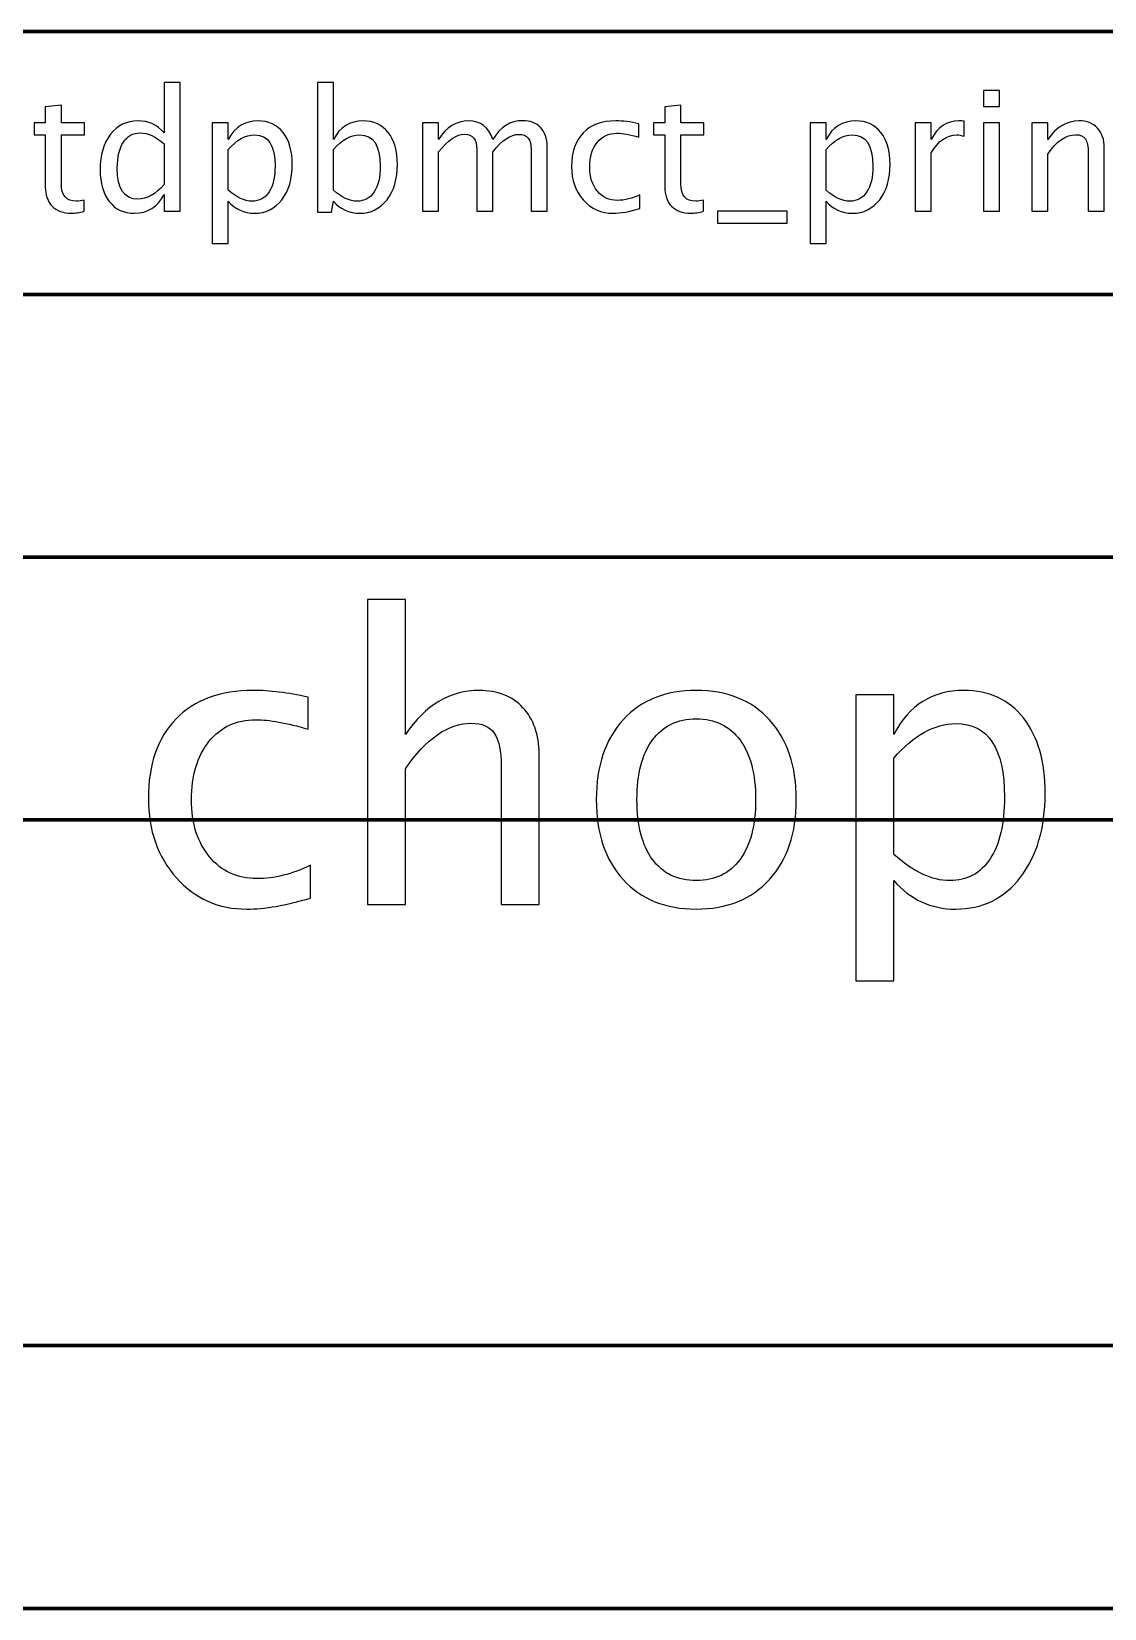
# Model space of a CAD drawing. Header units: centimetres. Extents: x -42 to 42, y -79 to 44.
# Drawn here: x -8 to 0.17, y 2 to 14 of the extents above; entities that cross this region are included whole.
import ezdxf

# ---------------------------------------------------------------- set-up
doc = ezdxf.new("R2010")
doc.units = ezdxf.units.CM
doc.header["$MEASUREMENT"] = 0
doc.layers.add('Layer 1', color=7, linetype='Continuous')

msp = doc.modelspace()

# ---------------------------------------------------------------- linework, layer by layer
at = {"layer": 'Layer 1', "color": 30, "lineweight": 106}
for points in [[(-18.37401, 11.99999), (16.62599, 11.99999), (16.62599, 13.99999), (-18.37401, 13.99999), (-18.37401, 11.99999)], [(-18.37401, 1.99999), (16.62599, 1.99999), (16.62599, 3.99999), (-18.37401, 3.99999), (-18.37401, 1.99999)]]:
    msp.add_lwpolyline(points, close=True, dxfattribs=at)
at = {"layer": 'Layer 1', "color": 5, "lineweight": 106}
msp.add_lwpolyline([(-18.374, 8), (16.626, 8), (16.626, 10), (-18.374, 10), (-18.374, 8)], close=True, dxfattribs=at)
at = {"layer": 'Layer 1'}
for points, knots in [([(-6.9872, 12.63254), (-6.9872, 12.63254), (-6.9872, 12.75905), (-6.9872, 12.75905), (-6.9872, 12.75905), (-7.037, 12.66454), (-7.11201, 12.61728), (-7.21225, 12.61728), (-7.21225, 12.61728), (-7.29362, 12.61728), (-7.35761, 12.64674), (-7.40423, 12.70586), (-7.40423, 12.70586), (-7.45085, 12.76498), (-7.47416, 12.84572), (-7.47416, 12.94807), (-7.47416, 12.94807), (-7.47416, 13.05996), (-7.44767, 13.15002), (-7.39491, 13.21825), (-7.39491, 13.21825), (-7.34193, 13.28627), (-7.27243, 13.32039), (-7.18618, 13.32039), (-7.18618, 13.32039), (-7.10629, 13.32039), (-7.03975, 13.28987), (-6.9872, 13.22863), (-6.9872, 13.22863), (-6.9872, 13.22863), (-6.9872, 13.61282), (-6.9872, 13.61282), (-6.9872, 13.61282), (-6.9872, 13.61282), (-6.86514, 13.61282), (-6.86514, 13.61282), (-6.86514, 13.61282), (-6.86514, 13.61282), (-6.86514, 12.63254), (-6.86514, 12.63254), (-6.86514, 12.63254), (-6.86514, 12.63254), (-6.9872, 12.63254), (-6.9872, 12.63254)], [0, 0, 0, 0, 0.08333333, 0.08333333, 0.08333333, 0.08333333, 0.16666667, 0.16666667, 0.16666667, 0.16666667, 0.25, 0.25, 0.25, 0.25, 0.33333333, 0.33333333, 0.33333333, 0.33333333, 0.41666667, 0.41666667, 0.41666667, 0.41666667, 0.5, 0.5, 0.5, 0.5, 0.58333333, 0.58333333, 0.58333333, 0.58333333, 0.66666667, 0.66666667, 0.66666667, 0.66666667, 0.75, 0.75, 0.75, 0.75, 0.83333333, 0.83333333, 0.83333333, 0.83333333, 1, 1, 1, 1]), ([(-5.82044, 12.62491), (-5.82044, 12.62491), (-5.82044, 13.61282), (-5.82044, 13.61282), (-5.82044, 13.61282), (-5.82044, 13.61282), (-5.69838, 13.61282), (-5.69838, 13.61282), (-5.69838, 13.61282), (-5.69838, 13.61282), (-5.69838, 13.17905), (-5.69838, 13.17905), (-5.69838, 13.17905), (-5.64837, 13.27335), (-5.57315, 13.32039), (-5.47291, 13.32039), (-5.47291, 13.32039), (-5.39175, 13.32039), (-5.32797, 13.29093), (-5.28135, 13.23181), (-5.28135, 13.23181), (-5.23473, 13.17269), (-5.21142, 13.09195), (-5.21142, 12.9896), (-5.21142, 12.9896), (-5.21142, 12.87814), (-5.23791, 12.78808), (-5.29068, 12.71985), (-5.29068, 12.71985), (-5.34344, 12.6514), (-5.41295, 12.61728), (-5.49898, 12.61728), (-5.49898, 12.61728), (-5.57887, 12.61728), (-5.64541, 12.6478), (-5.69838, 12.70904), (-5.69838, 12.70904), (-5.69838, 12.70904), (-5.71322, 12.62491), (-5.71322, 12.62491), (-5.71322, 12.62491), (-5.71322, 12.62491), (-5.82044, 12.62491), (-5.82044, 12.62491)], [0, 0, 0, 0, 0.08333333, 0.08333333, 0.08333333, 0.08333333, 0.16666667, 0.16666667, 0.16666667, 0.16666667, 0.25, 0.25, 0.25, 0.25, 0.33333333, 0.33333333, 0.33333333, 0.33333333, 0.41666667, 0.41666667, 0.41666667, 0.41666667, 0.5, 0.5, 0.5, 0.5, 0.58333333, 0.58333333, 0.58333333, 0.58333333, 0.66666667, 0.66666667, 0.66666667, 0.66666667, 0.75, 0.75, 0.75, 0.75, 0.83333333, 0.83333333, 0.83333333, 0.83333333, 1, 1, 1, 1]), ([(-0.75036, 13.42973), (-0.75036, 13.42973), (-0.75036, 13.55179), (-0.75036, 13.55179), (-0.75036, 13.55179), (-0.75036, 13.55179), (-0.6283, 13.55179), (-0.6283, 13.55179), (-0.6283, 13.55179), (-0.6283, 13.55179), (-0.6283, 13.42973), (-0.6283, 13.42973), (-0.6283, 13.42973), (-0.6283, 13.42973), (-0.75036, 13.42973), (-0.75036, 13.42973)], [0, 0, 0, 0, 0.2, 0.2, 0.2, 0.2, 0.4, 0.4, 0.4, 0.4, 0.6, 0.6, 0.6, 0.6, 1, 1, 1, 1]), ([(-7.59495, 12.63275), (-7.63267, 12.62237), (-7.66552, 12.61728), (-7.69328, 12.61728), (-7.69328, 12.61728), (-7.75558, 12.61728), (-7.8041, 12.63508), (-7.83886, 12.67068), (-7.83886, 12.67068), (-7.87382, 12.70628), (-7.8912, 12.75566), (-7.8912, 12.81902), (-7.8912, 12.81902), (-7.8912, 12.81902), (-7.8912, 13.21486), (-7.8912, 13.21486), (-7.8912, 13.21486), (-7.8912, 13.21486), (-7.97553, 13.21486), (-7.97553, 13.21486), (-7.97553, 13.21486), (-7.97553, 13.21486), (-7.97553, 13.3064), (-7.97553, 13.3064), (-7.97553, 13.3064), (-7.97553, 13.3064), (-7.8912, 13.3064), (-7.8912, 13.3064), (-7.8912, 13.3064), (-7.8912, 13.3064), (-7.8912, 13.42825), (-7.8912, 13.42825), (-7.8912, 13.42825), (-7.8912, 13.42825), (-7.76914, 13.4399), (-7.76914, 13.4399), (-7.76914, 13.4399), (-7.76914, 13.4399), (-7.76914, 13.3064), (-7.76914, 13.3064), (-7.76914, 13.3064), (-7.76914, 13.3064), (-7.59241, 13.3064), (-7.59241, 13.3064), (-7.59241, 13.3064), (-7.59241, 13.3064), (-7.59241, 13.21486), (-7.59241, 13.21486), (-7.59241, 13.21486), (-7.59241, 13.21486), (-7.76914, 13.21486), (-7.76914, 13.21486), (-7.76914, 13.21486), (-7.76914, 13.21486), (-7.76914, 12.84106), (-7.76914, 12.84106), (-7.76914, 12.84106), (-7.76914, 12.7529), (-7.73078, 12.70883), (-7.65428, 12.70883), (-7.65428, 12.70883), (-7.63797, 12.70883), (-7.61826, 12.71158), (-7.59495, 12.71688), (-7.59495, 12.71688), (-7.59495, 12.71688), (-7.59495, 12.63275), (-7.59495, 12.63275)], [0, 0, 0, 0, 0.05555556, 0.05555556, 0.05555556, 0.05555556, 0.11111111, 0.11111111, 0.11111111, 0.11111111, 0.16666667, 0.16666667, 0.16666667, 0.16666667, 0.22222222, 0.22222222, 0.22222222, 0.22222222, 0.27777778, 0.27777778, 0.27777778, 0.27777778, 0.33333333, 0.33333333, 0.33333333, 0.33333333, 0.38888889, 0.38888889, 0.38888889, 0.38888889, 0.44444444, 0.44444444, 0.44444444, 0.44444444, 0.5, 0.5, 0.5, 0.5, 0.55555556, 0.55555556, 0.55555556, 0.55555556, 0.61111111, 0.61111111, 0.61111111, 0.61111111, 0.66666667, 0.66666667, 0.66666667, 0.66666667, 0.72222222, 0.72222222, 0.72222222, 0.72222222, 0.77777778, 0.77777778, 0.77777778, 0.77777778, 0.83333333, 0.83333333, 0.83333333, 0.83333333, 0.88888889, 0.88888889, 0.88888889, 0.88888889, 1, 1, 1, 1]), ([(-6.6206, 12.38715), (-6.6206, 12.38715), (-6.6206, 13.3064), (-6.6206, 13.3064), (-6.6206, 13.3064), (-6.6206, 13.3064), (-6.49854, 13.3064), (-6.49854, 13.3064), (-6.49854, 13.3064), (-6.49854, 13.3064), (-6.49854, 13.17905), (-6.49854, 13.17905), (-6.49854, 13.17905), (-6.44853, 13.27335), (-6.37331, 13.32039), (-6.27307, 13.32039), (-6.27307, 13.32039), (-6.19191, 13.32039), (-6.12813, 13.29093), (-6.08151, 13.23181), (-6.08151, 13.23181), (-6.03489, 13.17269), (-6.01158, 13.09195), (-6.01158, 12.9896), (-6.01158, 12.9896), (-6.01158, 12.87814), (-6.03807, 12.78808), (-6.09084, 12.71985), (-6.09084, 12.71985), (-6.1436, 12.6514), (-6.21311, 12.61728), (-6.29914, 12.61728), (-6.29914, 12.61728), (-6.37903, 12.61728), (-6.44557, 12.6478), (-6.49854, 12.70904), (-6.49854, 12.70904), (-6.49854, 12.70904), (-6.49854, 12.38715), (-6.49854, 12.38715), (-6.49854, 12.38715), (-6.49854, 12.38715), (-6.6206, 12.38715), (-6.6206, 12.38715)], [0, 0, 0, 0, 0.08333333, 0.08333333, 0.08333333, 0.08333333, 0.16666667, 0.16666667, 0.16666667, 0.16666667, 0.25, 0.25, 0.25, 0.25, 0.33333333, 0.33333333, 0.33333333, 0.33333333, 0.41666667, 0.41666667, 0.41666667, 0.41666667, 0.5, 0.5, 0.5, 0.5, 0.58333333, 0.58333333, 0.58333333, 0.58333333, 0.66666667, 0.66666667, 0.66666667, 0.66666667, 0.75, 0.75, 0.75, 0.75, 0.83333333, 0.83333333, 0.83333333, 0.83333333, 1, 1, 1, 1]), ([(-5.02028, 12.63254), (-5.02028, 12.63254), (-5.02028, 13.3064), (-5.02028, 13.3064), (-5.02028, 13.3064), (-5.02028, 13.3064), (-4.89822, 13.3064), (-4.89822, 13.3064), (-4.89822, 13.3064), (-4.89822, 13.3064), (-4.89822, 13.17905), (-4.89822, 13.17905), (-4.89822, 13.17905), (-4.83868, 13.27335), (-4.76239, 13.32039), (-4.66894, 13.32039), (-4.66894, 13.32039), (-4.57888, 13.32039), (-4.51764, 13.27335), (-4.48501, 13.17905), (-4.48501, 13.17905), (-4.42716, 13.27419), (-4.35172, 13.32166), (-4.25911, 13.32166), (-4.25911, 13.32166), (-4.19999, 13.32166), (-4.15401, 13.30428), (-4.12116, 13.26932), (-4.12116, 13.26932), (-4.08832, 13.23435), (-4.07179, 13.1854), (-4.07179, 13.12247), (-4.07179, 13.12247), (-4.07179, 13.12247), (-4.07179, 12.63254), (-4.07179, 12.63254), (-4.07179, 12.63254), (-4.07179, 12.63254), (-4.19385, 12.63254), (-4.19385, 12.63254), (-4.19385, 12.63254), (-4.19385, 12.63254), (-4.19385, 13.10234), (-4.19385, 13.10234), (-4.19385, 13.10234), (-4.19385, 13.17905), (-4.22436, 13.2174), (-4.28539, 13.2174), (-4.28539, 13.2174), (-4.34875, 13.2174), (-4.41529, 13.17269), (-4.48501, 13.08305), (-4.48501, 13.08305), (-4.48501, 13.08305), (-4.48501, 12.63254), (-4.48501, 12.63254), (-4.48501, 12.63254), (-4.48501, 12.63254), (-4.60706, 12.63254), (-4.60706, 12.63254), (-4.60706, 12.63254), (-4.60706, 12.63254), (-4.60706, 13.10276), (-4.60706, 13.10276), (-4.60706, 13.10276), (-4.60706, 13.18011), (-4.638, 13.21867), (-4.70009, 13.21867), (-4.70009, 13.21867), (-4.76176, 13.21867), (-4.82787, 13.17375), (-4.89822, 13.08369), (-4.89822, 13.08369), (-4.89822, 13.08369), (-4.89822, 12.63254), (-4.89822, 12.63254), (-4.89822, 12.63254), (-4.89822, 12.63254), (-5.02028, 12.63254), (-5.02028, 12.63254)], [0, 0, 0, 0, 0.04761905, 0.04761905, 0.04761905, 0.04761905, 0.0952381, 0.0952381, 0.0952381, 0.0952381, 0.14285714, 0.14285714, 0.14285714, 0.14285714, 0.19047619, 0.19047619, 0.19047619, 0.19047619, 0.23809524, 0.23809524, 0.23809524, 0.23809524, 0.28571429, 0.28571429, 0.28571429, 0.28571429, 0.33333333, 0.33333333, 0.33333333, 0.33333333, 0.38095238, 0.38095238, 0.38095238, 0.38095238, 0.42857143, 0.42857143, 0.42857143, 0.42857143, 0.47619048, 0.47619048, 0.47619048, 0.47619048, 0.52380952, 0.52380952, 0.52380952, 0.52380952, 0.57142857, 0.57142857, 0.57142857, 0.57142857, 0.61904762, 0.61904762, 0.61904762, 0.61904762, 0.66666667, 0.66666667, 0.66666667, 0.66666667, 0.71428571, 0.71428571, 0.71428571, 0.71428571, 0.76190476, 0.76190476, 0.76190476, 0.76190476, 0.80952381, 0.80952381, 0.80952381, 0.80952381, 0.85714286, 0.85714286, 0.85714286, 0.85714286, 0.9047619, 0.9047619, 0.9047619, 0.9047619, 1, 1, 1, 1]), ([(-3.36529, 12.65288), (-3.44433, 12.62915), (-3.51257, 12.61728), (-3.56999, 12.61728), (-3.56999, 12.61728), (-3.66111, 12.61728), (-3.73655, 12.65098), (-3.79652, 12.71815), (-3.79652, 12.71815), (-3.85649, 12.78554), (-3.88658, 12.87051), (-3.88658, 12.97286), (-3.88658, 12.97286), (-3.88658, 13.08221), (-3.85692, 13.1676), (-3.79758, 13.22863), (-3.79758, 13.22863), (-3.73825, 13.28987), (-3.65539, 13.32039), (-3.54901, 13.32039), (-3.54901, 13.32039), (-3.49667, 13.32039), (-3.43776, 13.31318), (-3.37292, 13.29877), (-3.37292, 13.29877), (-3.37292, 13.29877), (-3.37292, 13.19579), (-3.37292, 13.19579), (-3.37292, 13.19579), (-3.44179, 13.21613), (-3.49795, 13.2263), (-3.54117, 13.2263), (-3.54117, 13.2263), (-3.6039, 13.2263), (-3.65412, 13.20278), (-3.69163, 13.15595), (-3.69163, 13.15595), (-3.72914, 13.10912), (-3.748, 13.04661), (-3.748, 12.96862), (-3.748, 12.96862), (-3.748, 12.89297), (-3.7285, 12.83194), (-3.68972, 12.78511), (-3.68972, 12.78511), (-3.65094, 12.73849), (-3.6003, 12.71518), (-3.53736, 12.71518), (-3.53736, 12.71518), (-3.48163, 12.71518), (-3.42441, 12.72959), (-3.36529, 12.75841), (-3.36529, 12.75841), (-3.36529, 12.75841), (-3.36529, 12.65288), (-3.36529, 12.65288)], [0, 0, 0, 0, 0.06666667, 0.06666667, 0.06666667, 0.06666667, 0.13333333, 0.13333333, 0.13333333, 0.13333333, 0.2, 0.2, 0.2, 0.2, 0.26666667, 0.26666667, 0.26666667, 0.26666667, 0.33333333, 0.33333333, 0.33333333, 0.33333333, 0.4, 0.4, 0.4, 0.4, 0.46666667, 0.46666667, 0.46666667, 0.46666667, 0.53333333, 0.53333333, 0.53333333, 0.53333333, 0.6, 0.6, 0.6, 0.6, 0.66666667, 0.66666667, 0.66666667, 0.66666667, 0.73333333, 0.73333333, 0.73333333, 0.73333333, 0.8, 0.8, 0.8, 0.8, 0.86666667, 0.86666667, 0.86666667, 0.86666667, 1, 1, 1, 1]), ([(-2.88066, 12.63275), (-2.91838, 12.62237), (-2.95123, 12.61728), (-2.97899, 12.61728), (-2.97899, 12.61728), (-3.04129, 12.61728), (-3.08981, 12.63508), (-3.12457, 12.67068), (-3.12457, 12.67068), (-3.15953, 12.70628), (-3.17691, 12.75566), (-3.17691, 12.81902), (-3.17691, 12.81902), (-3.17691, 12.81902), (-3.17691, 13.21486), (-3.17691, 13.21486), (-3.17691, 13.21486), (-3.17691, 13.21486), (-3.26124, 13.21486), (-3.26124, 13.21486), (-3.26124, 13.21486), (-3.26124, 13.21486), (-3.26124, 13.3064), (-3.26124, 13.3064), (-3.26124, 13.3064), (-3.26124, 13.3064), (-3.17691, 13.3064), (-3.17691, 13.3064), (-3.17691, 13.3064), (-3.17691, 13.3064), (-3.17691, 13.42825), (-3.17691, 13.42825), (-3.17691, 13.42825), (-3.17691, 13.42825), (-3.05485, 13.4399), (-3.05485, 13.4399), (-3.05485, 13.4399), (-3.05485, 13.4399), (-3.05485, 13.3064), (-3.05485, 13.3064), (-3.05485, 13.3064), (-3.05485, 13.3064), (-2.87812, 13.3064), (-2.87812, 13.3064), (-2.87812, 13.3064), (-2.87812, 13.3064), (-2.87812, 13.21486), (-2.87812, 13.21486), (-2.87812, 13.21486), (-2.87812, 13.21486), (-3.05485, 13.21486), (-3.05485, 13.21486), (-3.05485, 13.21486), (-3.05485, 13.21486), (-3.05485, 12.84106), (-3.05485, 12.84106), (-3.05485, 12.84106), (-3.05485, 12.7529), (-3.01649, 12.70883), (-2.93999, 12.70883), (-2.93999, 12.70883), (-2.92368, 12.70883), (-2.90397, 12.71158), (-2.88066, 12.71688), (-2.88066, 12.71688), (-2.88066, 12.71688), (-2.88066, 12.63275), (-2.88066, 12.63275)], [0, 0, 0, 0, 0.05555556, 0.05555556, 0.05555556, 0.05555556, 0.11111111, 0.11111111, 0.11111111, 0.11111111, 0.16666667, 0.16666667, 0.16666667, 0.16666667, 0.22222222, 0.22222222, 0.22222222, 0.22222222, 0.27777778, 0.27777778, 0.27777778, 0.27777778, 0.33333333, 0.33333333, 0.33333333, 0.33333333, 0.38888889, 0.38888889, 0.38888889, 0.38888889, 0.44444444, 0.44444444, 0.44444444, 0.44444444, 0.5, 0.5, 0.5, 0.5, 0.55555556, 0.55555556, 0.55555556, 0.55555556, 0.61111111, 0.61111111, 0.61111111, 0.61111111, 0.66666667, 0.66666667, 0.66666667, 0.66666667, 0.72222222, 0.72222222, 0.72222222, 0.72222222, 0.77777778, 0.77777778, 0.77777778, 0.77777778, 0.83333333, 0.83333333, 0.83333333, 0.83333333, 0.88888889, 0.88888889, 0.88888889, 0.88888889, 1, 1, 1, 1]), ([(-2.07075, 12.38715), (-2.07075, 12.38715), (-2.07075, 13.3064), (-2.07075, 13.3064), (-2.07075, 13.3064), (-2.07075, 13.3064), (-1.94869, 13.3064), (-1.94869, 13.3064), (-1.94869, 13.3064), (-1.94869, 13.3064), (-1.94869, 13.17905), (-1.94869, 13.17905), (-1.94869, 13.17905), (-1.89868, 13.27335), (-1.82346, 13.32039), (-1.72322, 13.32039), (-1.72322, 13.32039), (-1.64206, 13.32039), (-1.57828, 13.29093), (-1.53166, 13.23181), (-1.53166, 13.23181), (-1.48504, 13.17269), (-1.46173, 13.09195), (-1.46173, 12.9896), (-1.46173, 12.9896), (-1.46173, 12.87814), (-1.48822, 12.78808), (-1.54099, 12.71985), (-1.54099, 12.71985), (-1.59375, 12.6514), (-1.66326, 12.61728), (-1.74929, 12.61728), (-1.74929, 12.61728), (-1.82918, 12.61728), (-1.89572, 12.6478), (-1.94869, 12.70904), (-1.94869, 12.70904), (-1.94869, 12.70904), (-1.94869, 12.38715), (-1.94869, 12.38715), (-1.94869, 12.38715), (-1.94869, 12.38715), (-2.07075, 12.38715), (-2.07075, 12.38715)], [0, 0, 0, 0, 0.08333333, 0.08333333, 0.08333333, 0.08333333, 0.16666667, 0.16666667, 0.16666667, 0.16666667, 0.25, 0.25, 0.25, 0.25, 0.33333333, 0.33333333, 0.33333333, 0.33333333, 0.41666667, 0.41666667, 0.41666667, 0.41666667, 0.5, 0.5, 0.5, 0.5, 0.58333333, 0.58333333, 0.58333333, 0.58333333, 0.66666667, 0.66666667, 0.66666667, 0.66666667, 0.75, 0.75, 0.75, 0.75, 0.83333333, 0.83333333, 0.83333333, 0.83333333, 1, 1, 1, 1]), ([(-1.27059, 12.63254), (-1.27059, 12.63254), (-1.27059, 13.3064), (-1.27059, 13.3064), (-1.27059, 13.3064), (-1.27059, 13.3064), (-1.14853, 13.3064), (-1.14853, 13.3064), (-1.14853, 13.3064), (-1.14853, 13.3064), (-1.14853, 13.17905), (-1.14853, 13.17905), (-1.14853, 13.17905), (-1.10001, 13.27335), (-1.02965, 13.32039), (-0.93726, 13.32039), (-0.93726, 13.32039), (-0.92476, 13.32039), (-0.91162, 13.31933), (-0.89806, 13.31721), (-0.89806, 13.31721), (-0.89806, 13.31721), (-0.89806, 13.20299), (-0.89806, 13.20299), (-0.89806, 13.20299), (-0.91925, 13.20999), (-0.9379, 13.21359), (-0.954, 13.21359), (-0.954, 13.21359), (-1.03156, 13.21359), (-1.0964, 13.16782), (-1.14853, 13.07606), (-1.14853, 13.07606), (-1.14853, 13.07606), (-1.14853, 12.63254), (-1.14853, 12.63254), (-1.14853, 12.63254), (-1.14853, 12.63254), (-1.27059, 12.63254), (-1.27059, 12.63254)], [0, 0, 0, 0, 0.09090909, 0.09090909, 0.09090909, 0.09090909, 0.18181818, 0.18181818, 0.18181818, 0.18181818, 0.27272727, 0.27272727, 0.27272727, 0.27272727, 0.36363636, 0.36363636, 0.36363636, 0.36363636, 0.45454545, 0.45454545, 0.45454545, 0.45454545, 0.54545455, 0.54545455, 0.54545455, 0.54545455, 0.63636364, 0.63636364, 0.63636364, 0.63636364, 0.72727273, 0.72727273, 0.72727273, 0.72727273, 0.81818182, 0.81818182, 0.81818182, 0.81818182, 1, 1, 1, 1]), ([(-0.38291, 12.63254), (-0.38291, 12.63254), (-0.38291, 13.3064), (-0.38291, 13.3064), (-0.38291, 13.3064), (-0.38291, 13.3064), (-0.26085, 13.3064), (-0.26085, 13.3064), (-0.26085, 13.3064), (-0.26085, 13.3064), (-0.26085, 13.17905), (-0.26085, 13.17905), (-0.26085, 13.17905), (-0.19622, 13.27335), (-0.11697, 13.32039), (-0.02331, 13.32039), (-0.02331, 13.32039), (0.0356, 13.32039), (0.08244, 13.30195), (0.11698, 13.26487), (0.11698, 13.26487), (0.15152, 13.228), (0.16889, 13.1782), (0.16889, 13.1159), (0.16889, 13.1159), (0.16889, 13.1159), (0.16889, 12.63254), (0.16889, 12.63254), (0.16889, 12.63254), (0.16889, 12.63254), (0.04683, 12.63254), (0.04683, 12.63254), (0.04683, 12.63254), (0.04683, 12.63254), (0.04683, 13.07606), (0.04683, 13.07606), (0.04683, 13.07606), (0.04683, 13.12607), (0.03942, 13.16167), (0.0248, 13.18286), (0.0248, 13.18286), (0.00996, 13.20426), (-0.01441, 13.21486), (-0.04852, 13.21486), (-0.04852, 13.21486), (-0.12354, 13.21486), (-0.19431, 13.16591), (-0.26085, 13.06801), (-0.26085, 13.06801), (-0.26085, 13.06801), (-0.26085, 12.63254), (-0.26085, 12.63254), (-0.26085, 12.63254), (-0.26085, 12.63254), (-0.38291, 12.63254), (-0.38291, 12.63254)], [0, 0, 0, 0, 0.06666667, 0.06666667, 0.06666667, 0.06666667, 0.13333333, 0.13333333, 0.13333333, 0.13333333, 0.2, 0.2, 0.2, 0.2, 0.26666667, 0.26666667, 0.26666667, 0.26666667, 0.33333333, 0.33333333, 0.33333333, 0.33333333, 0.4, 0.4, 0.4, 0.4, 0.46666667, 0.46666667, 0.46666667, 0.46666667, 0.53333333, 0.53333333, 0.53333333, 0.53333333, 0.6, 0.6, 0.6, 0.6, 0.66666667, 0.66666667, 0.66666667, 0.66666667, 0.73333333, 0.73333333, 0.73333333, 0.73333333, 0.8, 0.8, 0.8, 0.8, 0.86666667, 0.86666667, 0.86666667, 0.86666667, 1, 1, 1, 1]), ([(-6.9872, 13.14514), (-7.05056, 13.20087), (-7.11053, 13.22885), (-7.16732, 13.22885), (-7.16732, 13.22885), (-7.22326, 13.22885), (-7.26649, 13.20554), (-7.29722, 13.1587), (-7.29722, 13.1587), (-7.32795, 13.11208), (-7.3432, 13.04597), (-7.3432, 12.96036), (-7.3432, 12.96036), (-7.3432, 12.80291), (-7.29107, 12.72408), (-7.1866, 12.72408), (-7.1866, 12.72408), (-7.11879, 12.72408), (-7.05226, 12.76117), (-6.9872, 12.83512), (-6.9872, 12.83512), (-6.9872, 12.83512), (-6.9872, 13.14514), (-6.9872, 13.14514)], [0, 0, 0, 0, 0.14285714, 0.14285714, 0.14285714, 0.14285714, 0.28571429, 0.28571429, 0.28571429, 0.28571429, 0.42857143, 0.42857143, 0.42857143, 0.42857143, 0.57142857, 0.57142857, 0.57142857, 0.57142857, 0.71428571, 0.71428571, 0.71428571, 0.71428571, 1, 1, 1, 1]), ([(-6.49854, 12.79317), (-6.43561, 12.73701), (-6.37564, 12.70883), (-6.31863, 12.70883), (-6.31863, 12.70883), (-6.26248, 12.70883), (-6.21904, 12.73235), (-6.18852, 12.77918), (-6.18852, 12.77918), (-6.1578, 12.82601), (-6.14254, 12.89191), (-6.14254, 12.9771), (-6.14254, 12.9771), (-6.14254, 13.13476), (-6.19467, 13.21359), (-6.29893, 13.21359), (-6.29893, 13.21359), (-6.36716, 13.21359), (-6.4337, 13.17672), (-6.49854, 13.10276), (-6.49854, 13.10276), (-6.49854, 13.10276), (-6.49854, 12.79317), (-6.49854, 12.79317)], [0, 0, 0, 0, 0.14285714, 0.14285714, 0.14285714, 0.14285714, 0.28571429, 0.28571429, 0.28571429, 0.28571429, 0.42857143, 0.42857143, 0.42857143, 0.42857143, 0.57142857, 0.57142857, 0.57142857, 0.57142857, 0.71428571, 0.71428571, 0.71428571, 0.71428571, 1, 1, 1, 1]), ([(-5.69838, 12.79317), (-5.63545, 12.73701), (-5.57548, 12.70883), (-5.51847, 12.70883), (-5.51847, 12.70883), (-5.46232, 12.70883), (-5.41888, 12.73235), (-5.38836, 12.77918), (-5.38836, 12.77918), (-5.35764, 12.82601), (-5.34238, 12.89191), (-5.34238, 12.9771), (-5.34238, 12.9771), (-5.34238, 13.13476), (-5.39451, 13.21359), (-5.49877, 13.21359), (-5.49877, 13.21359), (-5.567, 13.21359), (-5.63354, 13.17672), (-5.69838, 13.10276), (-5.69838, 13.10276), (-5.69838, 13.10276), (-5.69838, 12.79317), (-5.69838, 12.79317)], [0, 0, 0, 0, 0.14285714, 0.14285714, 0.14285714, 0.14285714, 0.28571429, 0.28571429, 0.28571429, 0.28571429, 0.42857143, 0.42857143, 0.42857143, 0.42857143, 0.57142857, 0.57142857, 0.57142857, 0.57142857, 0.71428571, 0.71428571, 0.71428571, 0.71428571, 1, 1, 1, 1]), ([(-1.94869, 12.79317), (-1.88576, 12.73701), (-1.82579, 12.70883), (-1.76878, 12.70883), (-1.76878, 12.70883), (-1.71263, 12.70883), (-1.66919, 12.73235), (-1.63867, 12.77918), (-1.63867, 12.77918), (-1.60795, 12.82601), (-1.59269, 12.89191), (-1.59269, 12.9771), (-1.59269, 12.9771), (-1.59269, 13.13476), (-1.64482, 13.21359), (-1.74908, 13.21359), (-1.74908, 13.21359), (-1.81731, 13.21359), (-1.88385, 13.17672), (-1.94869, 13.10276), (-1.94869, 13.10276), (-1.94869, 13.10276), (-1.94869, 12.79317), (-1.94869, 12.79317)], [0, 0, 0, 0, 0.14285714, 0.14285714, 0.14285714, 0.14285714, 0.28571429, 0.28571429, 0.28571429, 0.28571429, 0.42857143, 0.42857143, 0.42857143, 0.42857143, 0.57142857, 0.57142857, 0.57142857, 0.57142857, 0.71428571, 0.71428571, 0.71428571, 0.71428571, 1, 1, 1, 1]), ([(-0.75036, 12.63254), (-0.75036, 12.63254), (-0.75036, 13.3064), (-0.75036, 13.3064), (-0.75036, 13.3064), (-0.75036, 13.3064), (-0.6283, 13.3064), (-0.6283, 13.3064), (-0.6283, 13.3064), (-0.6283, 13.3064), (-0.6283, 12.63254), (-0.6283, 12.63254), (-0.6283, 12.63254), (-0.6283, 12.63254), (-0.75036, 12.63254), (-0.75036, 12.63254)], [0, 0, 0, 0, 0.2, 0.2, 0.2, 0.2, 0.4, 0.4, 0.4, 0.4, 0.6, 0.6, 0.6, 0.6, 1, 1, 1, 1]), ([(-2.77513, 12.541), (-2.77513, 12.541), (-2.77513, 12.63254), (-2.77513, 12.63254), (-2.77513, 12.63254), (-2.77513, 12.63254), (-2.24621, 12.63254), (-2.24621, 12.63254), (-2.24621, 12.63254), (-2.24621, 12.63254), (-2.24621, 12.541), (-2.24621, 12.541), (-2.24621, 12.541), (-2.24621, 12.541), (-2.77513, 12.541), (-2.77513, 12.541)], [0, 0, 0, 0, 0.2, 0.2, 0.2, 0.2, 0.4, 0.4, 0.4, 0.4, 0.6, 0.6, 0.6, 0.6, 1, 1, 1, 1]), ([(-5.43936, 7.35797), (-5.43936, 7.35797), (-5.43936, 9.67813), (-5.43936, 9.67813), (-5.43936, 9.67813), (-5.43936, 9.67813), (-5.15047, 9.67813), (-5.15047, 9.67813), (-5.15047, 9.67813), (-5.15047, 9.67813), (-5.15047, 8.65146), (-5.15047, 8.65146), (-5.15047, 8.65146), (-4.99749, 8.87465), (-4.80992, 8.986), (-4.58823, 8.986), (-4.58823, 8.986), (-4.4488, 8.986), (-4.33796, 8.94236), (-4.25621, 8.85459), (-4.25621, 8.85459), (-4.17445, 8.76732), (-4.13333, 8.64946), (-4.13333, 8.502), (-4.13333, 8.502), (-4.13333, 8.502), (-4.13333, 7.35797), (-4.13333, 7.35797), (-4.13333, 7.35797), (-4.13333, 7.35797), (-4.42222, 7.35797), (-4.42222, 7.35797), (-4.42222, 7.35797), (-4.42222, 7.35797), (-4.42222, 8.40771), (-4.42222, 8.40771), (-4.42222, 8.40771), (-4.42222, 8.52608), (-4.43977, 8.61034), (-4.47438, 8.66049), (-4.47438, 8.66049), (-4.50949, 8.71115), (-4.56717, 8.73622), (-4.64791, 8.73622), (-4.64791, 8.73622), (-4.82546, 8.73622), (-4.99298, 8.62037), (-5.15047, 8.38865), (-5.15047, 8.38865), (-5.15047, 8.38865), (-5.15047, 7.35797), (-5.15047, 7.35797), (-5.15047, 7.35797), (-5.15047, 7.35797), (-5.43936, 7.35797), (-5.43936, 7.35797)], [0, 0, 0, 0, 0.06666667, 0.06666667, 0.06666667, 0.06666667, 0.13333333, 0.13333333, 0.13333333, 0.13333333, 0.2, 0.2, 0.2, 0.2, 0.26666667, 0.26666667, 0.26666667, 0.26666667, 0.33333333, 0.33333333, 0.33333333, 0.33333333, 0.4, 0.4, 0.4, 0.4, 0.46666667, 0.46666667, 0.46666667, 0.46666667, 0.53333333, 0.53333333, 0.53333333, 0.53333333, 0.6, 0.6, 0.6, 0.6, 0.66666667, 0.66666667, 0.66666667, 0.66666667, 0.73333333, 0.73333333, 0.73333333, 0.73333333, 0.8, 0.8, 0.8, 0.8, 0.86666667, 0.86666667, 0.86666667, 0.86666667, 1, 1, 1, 1]), ([(-5.8732, 7.40612), (-6.06028, 7.34995), (-6.22178, 7.32186), (-6.3577, 7.32186), (-6.3577, 7.32186), (-6.57336, 7.32186), (-6.75191, 7.4016), (-6.89385, 7.5606), (-6.89385, 7.5606), (-7.03579, 7.72009), (-7.10701, 7.92121), (-7.10701, 8.16346), (-7.10701, 8.16346), (-7.10701, 8.42226), (-7.03679, 8.62438), (-6.89636, 8.76883), (-6.89636, 8.76883), (-6.75592, 8.91377), (-6.55982, 8.986), (-6.30804, 8.986), (-6.30804, 8.986), (-6.18416, 8.986), (-6.04473, 8.96894), (-5.89126, 8.93484), (-5.89126, 8.93484), (-5.89126, 8.93484), (-5.89126, 8.69109), (-5.89126, 8.69109), (-5.89126, 8.69109), (-6.05426, 8.73923), (-6.18717, 8.76331), (-6.28948, 8.76331), (-6.28948, 8.76331), (-6.43794, 8.76331), (-6.55681, 8.70764), (-6.64558, 8.59679), (-6.64558, 8.59679), (-6.73436, 8.48595), (-6.779, 8.338), (-6.779, 8.15343), (-6.779, 8.15343), (-6.779, 7.97437), (-6.73285, 7.82993), (-6.64107, 7.71908), (-6.64107, 7.71908), (-6.54929, 7.60874), (-6.42942, 7.55357), (-6.28046, 7.55357), (-6.28046, 7.55357), (-6.14855, 7.55357), (-6.01313, 7.58768), (-5.8732, 7.65589), (-5.8732, 7.65589), (-5.8732, 7.65589), (-5.8732, 7.40612), (-5.8732, 7.40612)], [0, 0, 0, 0, 0.06666667, 0.06666667, 0.06666667, 0.06666667, 0.13333333, 0.13333333, 0.13333333, 0.13333333, 0.2, 0.2, 0.2, 0.2, 0.26666667, 0.26666667, 0.26666667, 0.26666667, 0.33333333, 0.33333333, 0.33333333, 0.33333333, 0.4, 0.4, 0.4, 0.4, 0.46666667, 0.46666667, 0.46666667, 0.46666667, 0.53333333, 0.53333333, 0.53333333, 0.53333333, 0.6, 0.6, 0.6, 0.6, 0.66666667, 0.66666667, 0.66666667, 0.66666667, 0.73333333, 0.73333333, 0.73333333, 0.73333333, 0.8, 0.8, 0.8, 0.8, 0.86666667, 0.86666667, 0.86666667, 0.86666667, 1, 1, 1, 1]), ([(-2.93663, 7.32186), (-3.17085, 7.32186), (-3.35642, 7.39659), (-3.49285, 7.54605), (-3.49285, 7.54605), (-3.62977, 7.69551), (-3.69798, 7.89864), (-3.69798, 8.15493), (-3.69798, 8.15493), (-3.69798, 8.41072), (-3.62977, 8.61335), (-3.49285, 8.76231), (-3.49285, 8.76231), (-3.35642, 8.91127), (-3.17085, 8.986), (-2.93663, 8.986), (-2.93663, 8.986), (-2.7024, 8.986), (-2.51683, 8.91127), (-2.38041, 8.76231), (-2.38041, 8.76231), (-2.24349, 8.61335), (-2.17528, 8.41072), (-2.17528, 8.15493), (-2.17528, 8.15493), (-2.17528, 7.89864), (-2.24349, 7.69551), (-2.38041, 7.54605), (-2.38041, 7.54605), (-2.51683, 7.39659), (-2.7024, 7.32186), (-2.93663, 7.32186)], [0, 0, 0, 0, 0.11111111, 0.11111111, 0.11111111, 0.11111111, 0.22222222, 0.22222222, 0.22222222, 0.22222222, 0.33333333, 0.33333333, 0.33333333, 0.33333333, 0.44444444, 0.44444444, 0.44444444, 0.44444444, 0.55555556, 0.55555556, 0.55555556, 0.55555556, 0.66666667, 0.66666667, 0.66666667, 0.66666667, 0.77777778, 0.77777778, 0.77777778, 0.77777778, 1, 1, 1, 1]), ([(-1.72288, 6.77718), (-1.72288, 6.77718), (-1.72288, 8.95289), (-1.72288, 8.95289), (-1.72288, 8.95289), (-1.72288, 8.95289), (-1.43399, 8.95289), (-1.43399, 8.95289), (-1.43399, 8.95289), (-1.43399, 8.95289), (-1.43399, 8.65146), (-1.43399, 8.65146), (-1.43399, 8.65146), (-1.31562, 8.87465), (-1.13757, 8.986), (-0.90034, 8.986), (-0.90034, 8.986), (-0.70825, 8.986), (-0.55728, 8.91628), (-0.44694, 8.77635), (-0.44694, 8.77635), (-0.3366, 8.63642), (-0.28143, 8.44533), (-0.28143, 8.20308), (-0.28143, 8.20308), (-0.28143, 7.93926), (-0.34412, 7.72611), (-0.46901, 7.56461), (-0.46901, 7.56461), (-0.59389, 7.40261), (-0.7584, 7.32186), (-0.96203, 7.32186), (-0.96203, 7.32186), (-1.15111, 7.32186), (-1.3086, 7.39408), (-1.43399, 7.53903), (-1.43399, 7.53903), (-1.43399, 7.53903), (-1.43399, 6.77718), (-1.43399, 6.77718), (-1.43399, 6.77718), (-1.43399, 6.77718), (-1.72288, 6.77718), (-1.72288, 6.77718)], [0, 0, 0, 0, 0.08333333, 0.08333333, 0.08333333, 0.08333333, 0.16666667, 0.16666667, 0.16666667, 0.16666667, 0.25, 0.25, 0.25, 0.25, 0.33333333, 0.33333333, 0.33333333, 0.33333333, 0.41666667, 0.41666667, 0.41666667, 0.41666667, 0.5, 0.5, 0.5, 0.5, 0.58333333, 0.58333333, 0.58333333, 0.58333333, 0.66666667, 0.66666667, 0.66666667, 0.66666667, 0.75, 0.75, 0.75, 0.75, 0.83333333, 0.83333333, 0.83333333, 0.83333333, 1, 1, 1, 1]), ([(-2.93713, 7.53853), (-2.79419, 7.53853), (-2.68284, 7.59219), (-2.6036, 7.70003), (-2.6036, 7.70003), (-2.52486, 7.80736), (-2.48523, 7.95933), (-2.48523, 8.15493), (-2.48523, 8.15493), (-2.48523, 8.35003), (-2.52486, 8.5015), (-2.6036, 8.60883), (-2.6036, 8.60883), (-2.68284, 8.71566), (-2.79419, 8.76933), (-2.93713, 8.76933), (-2.93713, 8.76933), (-3.08057, 8.76933), (-3.19192, 8.71566), (-3.27016, 8.60883), (-3.27016, 8.60883), (-3.3489, 8.5015), (-3.38802, 8.35003), (-3.38802, 8.15493), (-3.38802, 8.15493), (-3.38802, 7.95933), (-3.3489, 7.80736), (-3.27016, 7.70003), (-3.27016, 7.70003), (-3.19192, 7.59219), (-3.08057, 7.53853), (-2.93713, 7.53853)], [0, 0, 0, 0, 0.11111111, 0.11111111, 0.11111111, 0.11111111, 0.22222222, 0.22222222, 0.22222222, 0.22222222, 0.33333333, 0.33333333, 0.33333333, 0.33333333, 0.44444444, 0.44444444, 0.44444444, 0.44444444, 0.55555556, 0.55555556, 0.55555556, 0.55555556, 0.66666667, 0.66666667, 0.66666667, 0.66666667, 0.77777778, 0.77777778, 0.77777778, 0.77777778, 1, 1, 1, 1]), ([(-1.43399, 7.73814), (-1.28503, 7.60523), (-1.14309, 7.53853), (-1.00817, 7.53853), (-1.00817, 7.53853), (-0.87526, 7.53853), (-0.77244, 7.5942), (-0.70022, 7.70504), (-0.70022, 7.70504), (-0.6275, 7.81588), (-0.59139, 7.97187), (-0.59139, 8.17349), (-0.59139, 8.17349), (-0.59139, 8.54664), (-0.71477, 8.73322), (-0.96153, 8.73322), (-0.96153, 8.73322), (-1.12303, 8.73322), (-1.28051, 8.64595), (-1.43399, 8.47091), (-1.43399, 8.47091), (-1.43399, 8.47091), (-1.43399, 7.73814), (-1.43399, 7.73814)], [0, 0, 0, 0, 0.14285714, 0.14285714, 0.14285714, 0.14285714, 0.28571429, 0.28571429, 0.28571429, 0.28571429, 0.42857143, 0.42857143, 0.42857143, 0.42857143, 0.57142857, 0.57142857, 0.57142857, 0.57142857, 0.71428571, 0.71428571, 0.71428571, 0.71428571, 1, 1, 1, 1])]:
    msp.add_open_spline(points, degree=3, knots=knots, dxfattribs=at)

doc.saveas('drawing.dxf')
